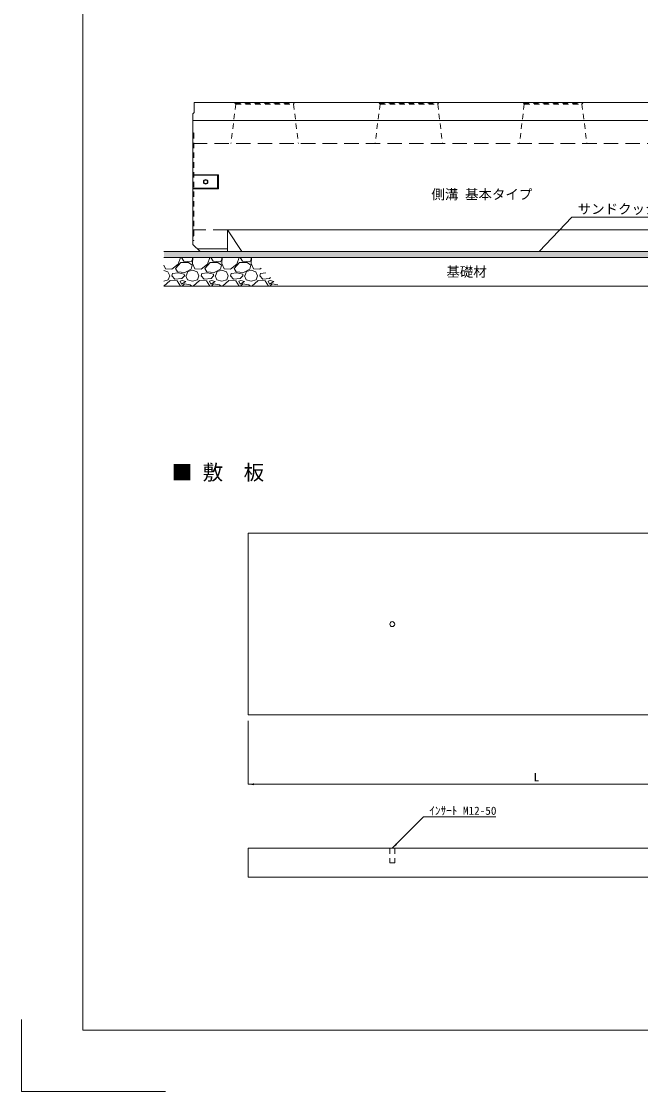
# Model space of a CAD drawing. Units: millimetres at full size, sheet at 1:25; details may follow other scales. Extents: x 18944 to 44294, y 17215 to 24678.
# Drawn here: x 18944 to 21091, y 17215 to 20925 of the extents above; entities that cross this region are included whole.
import ezdxf
from ezdxf.enums import TextEntityAlignment as Align

# ---------------------------------------------------------------- set-up
doc = ezdxf.new("R2010")
doc.units = ezdxf.units.MM
doc.header["$LTSCALE"] = 25
for name, pattern in [('USER1', [1.35, 0.75, -0.6]), ('USER2', [3, 2, -1]), ('USER3', [1.35, 0.75, -0.6])]:
    doc.linetypes.add(name, pattern=pattern)
for name, color, linetype, lineweight in [('0_2', 7, 'Continuous', 5), ('Defpoints_3', 8, 'Continuous', 0), ('インサート', 3, 'USER3', 5), ('ハッチング_基礎', 140, 'Continuous', 9), ('寸法線', 7, 'Continuous', 9), ('引出線', 4, 'Continuous', 9), ('排水孔', 30, 'USER1', 9), ('本体', 2, 'Continuous', 20), ('枠', 5, 'Continuous', 5), ('目地', 132, 'USER1', 5), ('舗装・基礎', 3, 'Continuous', 13)]:
    doc.layers.add(name, color=color, linetype=linetype, lineweight=lineweight)
doc.layers.add('ハッチング_モルタル', color=30, linetype='Continuous')
doc.layers.add('文字', color=41, linetype='Continuous')
doc.styles.add('ＭＳ ゴシック', font='')
doc.styles.get('ＭＳ ゴシック').set_extended_font_data('MS Gothic')

# ---------------------------------------------------------------- blocks, each defined once
blk = doc.blocks.new('filled_arrow')
at = {"color": 0, "linetype": 'Continuous', "lineweight": -2}
blk.add_solid([(7.5, 1.25), (0, 0), (7.5, -1.25)], dxfattribs=at)

msp = doc.modelspace()

# ---------------------------------------------------------------- hatches: boundary and pattern name
at = {"layer": 'ハッチング_モルタル'}
msp.add_hatch(color=256, dxfattribs=at).paths.add_polyline_path([(19438.54, 20127.13), (19438.54, 20107.13), (23634.54, 20107.13), (23634.54, 20127.13)])

# ---------------------------------------------------------------- linework, layer by layer
at = {"layer": 'Defpoints_3', "color": 7, "lineweight": 13}
for p in [(18944.34, 17465.23), (19444.34, 17215.23)]:
    msp.add_line(p, (18944.34, 17215.23), dxfattribs=at)
at = {"layer": 'インサート'}
for p, q in [((20221.42, 18058.73), (20221.42, 18008.73)), ((20238.42, 18058.73), (20238.42, 18008.73)), ((20221.42, 18008.73), (20238.42, 18008.73))]:
    msp.add_line(p, q, dxfattribs=at)
at = {"layer": 'インサート', "linetype": 'Continuous', "lineweight": 9}
for radius in [8, 6]:
    msp.add_circle((19583.04, 20369.13), radius, dxfattribs=at)
at = {"layer": 'インサート', "linetype": 'Continuous'}
msp.add_circle((20229.92, 18835.82), 8.5, dxfattribs=at)
at = {"layer": 'ハッチング_基礎'}
for p, q in [((19438.54, 20080.25), (19444.14, 20066.94)), ((19465.48, 20065.92), (19487.83, 20083.19)), ((19478.69, 20068.97), (19496.97, 20089.29)), ((19487.83, 20083.19), (19495.49, 20107.13)), ((19496.97, 20089.29), (19523.39, 20089.29)), ((19499.57, 20107.13), (19499.01, 20106.56)), ((19499.01, 20106.56), (19507.13, 20094.37)), ((19507.13, 20094.37), (19532.53, 20091.32)), ((19523.39, 20089.29), (19536.6, 20080.14)), ((19532.53, 20091.32), (19537.61, 20100.46)), ((19536.6, 20080.14), (19532.53, 20065.92)), ((19537.61, 20106.56), (19536.97, 20107.13)), ((19538.61, 20107.13), (19537.61, 20086.24)), ((19537.61, 20100.46), (19537.61, 20106.56)), ((19537.61, 20086.24), (19545.74, 20066.94)), ((19567.08, 20065.92), (19589.43, 20083.19)), ((19580.29, 20068.97), (19598.57, 20089.29)), ((19589.43, 20083.19), (19597.09, 20107.13)), ((19598.57, 20089.29), (19624.99, 20089.29)), ((19601.17, 20107.13), (19600.61, 20106.56)), ((19600.61, 20106.56), (19608.73, 20094.37)), ((19608.73, 20094.37), (19634.13, 20091.32)), ((19624.99, 20089.29), (19638.2, 20080.14)), ((19634.13, 20091.32), (19639.21, 20100.46)), ((19638.2, 20080.14), (19634.13, 20065.92)), ((19639.21, 20106.56), (19638.57, 20107.13)), ((19640.21, 20107.13), (19639.21, 20086.24)), ((19639.21, 20100.46), (19639.21, 20106.56)), ((19639.21, 20086.24), (19647.34, 20066.94)), ((19668.68, 20065.92), (19691.03, 20083.19)), ((19681.89, 20068.97), (19700.17, 20089.29)), ((19691.03, 20083.19), (19698.69, 20107.13)), ((19700.17, 20089.29), (19726.59, 20089.29)), ((19702.77, 20107.13), (19702.21, 20106.56)), ((19702.21, 20106.56), (19710.33, 20094.37)), ((19710.33, 20094.37), (19735.73, 20091.32)), ((19726.59, 20089.29), (19739.8, 20080.14)), ((19735.73, 20091.32), (19740.81, 20100.46)), ((19739.8, 20080.14), (19735.73, 20065.92)), ((19740.81, 20100.46), (19740.81, 20104.85)), ((19741.66, 20104), (19740.81, 20086.24)), ((19740.81, 20086.24), (19748.94, 20066.94)), ((19438.54, 20061.92), (19452.27, 20056.77)), ((19444.14, 20066.93), (19465.48, 20065.92)), ((19452.27, 20056.77), (19458.37, 20043.57)), ((19453.29, 20029.34), (19458.37, 20043.57)), ((19465.48, 20043.57), (19468.53, 20051.69)), ((19476.65, 20031.37), (19465.48, 20043.57)), ((19487.83, 20053.73), (19468.53, 20051.69)), ((19485.8, 20056.77), (19478.69, 20068.97)), ((19511.2, 20054.74), (19485.8, 20056.77)), ((19508.15, 20048.65), (19487.83, 20053.73)), ((19509.17, 20043.57), (19500.02, 20033.41)), ((19509.17, 20043.57), (19508.15, 20048.65)), ((19532.53, 20065.92), (19511.2, 20054.74)), ((19514.25, 20043.57), (19520.34, 20029.34)), ((19515.26, 20043.57), (19521.36, 20057.79)), ((19521.36, 20057.79), (19537.61, 20062.87)), ((19537.61, 20062.87), (19553.87, 20056.77)), ((19545.74, 20066.93), (19567.08, 20065.92)), ((19553.87, 20056.77), (19559.97, 20043.57)), ((19554.89, 20029.34), (19559.97, 20043.57)), ((19567.08, 20043.57), (19570.13, 20051.69)), ((19578.25, 20031.37), (19567.08, 20043.57)), ((19589.43, 20053.73), (19570.13, 20051.69)), ((19587.4, 20056.77), (19580.29, 20068.97)), ((19612.8, 20054.74), (19587.4, 20056.77)), ((19609.75, 20048.65), (19589.43, 20053.73)), ((19610.77, 20043.57), (19601.62, 20033.41)), ((19610.77, 20043.57), (19609.75, 20048.65)), ((19634.13, 20065.92), (19612.8, 20054.74)), ((19615.85, 20043.57), (19621.94, 20029.34)), ((19616.86, 20043.57), (19622.96, 20057.79)), ((19622.96, 20057.79), (19639.21, 20062.87)), ((19639.21, 20062.87), (19655.47, 20056.77)), ((19647.34, 20066.93), (19668.68, 20065.92)), ((19655.47, 20056.77), (19661.57, 20043.57)), ((19656.49, 20029.34), (19661.57, 20043.57)), ((19668.68, 20043.57), (19671.73, 20051.69)), ((19679.85, 20031.37), (19668.68, 20043.57)), ((19691.03, 20053.73), (19671.73, 20051.69)), ((19689, 20056.77), (19681.89, 20068.97)), ((19714.4, 20054.74), (19689, 20056.77)), ((19711.35, 20048.65), (19691.03, 20053.73)), ((19712.37, 20043.57), (19703.22, 20033.41)), ((19712.37, 20043.57), (19711.35, 20048.65)), ((19735.73, 20065.92), (19714.4, 20054.74)), ((19717.45, 20043.57), (19723.54, 20029.34)), ((19718.46, 20043.57), (19724.56, 20057.79)), ((19724.56, 20057.79), (19740.81, 20062.87)), ((19740.81, 20062.87), (19757.07, 20056.77)), ((19748.94, 20066.93), (19770.28, 20065.92)), ((19757.07, 20056.77), (19763.17, 20043.57)), ((19758.09, 20029.34), (19763.17, 20043.57)), ((19770.28, 20065.92), (19775.62, 20070.05)), ((19770.28, 20043.57), (19773.33, 20051.69)), ((19781.45, 20031.37), (19770.28, 20043.57)), ((19792, 20053.66), (19773.33, 20051.69)), ((19808.34, 20037.32), (19804.82, 20033.41)), ((19438.54, 20025.01), (19453.29, 20029.34)), ((19460.4, 20027.31), (19438.54, 20007.35)), ((19484.78, 20025.28), (19460.4, 20027.31)), ((19500.02, 20033.41), (19476.65, 20031.37)), ((19495.88, 20007.13), (19484.78, 20025.28)), ((19502.05, 20027.31), (19494.94, 20024.26)), ((19494.94, 20024.26), (19499.01, 20014.1)), ((19499.01, 20014.1), (19514.25, 20023.25)), ((19509.17, 20015.12), (19501.17, 20007.13)), ((19514.25, 20023.25), (19502.05, 20027.31)), ((19529.49, 20012.07), (19509.17, 20015.12)), ((19520.34, 20029.34), (19537.61, 20024.26)), ((19535.14, 20007.13), (19529.49, 20012.07)), ((19537.61, 20024.26), (19554.89, 20029.34)), ((19562, 20027.31), (19539.89, 20007.13)), ((19586.38, 20025.28), (19562, 20027.31)), ((19601.62, 20033.41), (19578.25, 20031.38)), ((19597.48, 20007.13), (19586.38, 20025.28)), ((19603.65, 20027.31), (19596.54, 20024.26)), ((19596.54, 20024.26), (19600.61, 20014.1)), ((19600.61, 20014.1), (19615.85, 20023.25)), ((19610.77, 20015.12), (19602.77, 20007.13)), ((19615.85, 20023.25), (19603.65, 20027.31)), ((19631.09, 20012.07), (19610.77, 20015.12)), ((19621.94, 20029.34), (19639.21, 20024.26)), ((19636.74, 20007.13), (19631.09, 20012.07)), ((19639.21, 20024.26), (19656.49, 20029.34)), ((19663.6, 20027.31), (19641.49, 20007.13)), ((19687.98, 20025.28), (19663.6, 20027.31)), ((19703.22, 20033.41), (19679.85, 20031.38)), ((19699.08, 20007.13), (19687.98, 20025.28)), ((19705.25, 20027.31), (19698.14, 20024.26)), ((19698.14, 20024.26), (19702.21, 20014.1)), ((19702.21, 20014.1), (19717.45, 20023.25)), ((19712.37, 20015.12), (19704.37, 20007.13)), ((19717.45, 20023.25), (19705.25, 20027.31)), ((19732.69, 20012.07), (19712.37, 20015.12)), ((19723.54, 20029.34), (19740.81, 20024.26)), ((19738.34, 20007.13), (19732.69, 20012.07)), ((19740.81, 20024.26), (19758.09, 20029.34)), ((19765.2, 20027.31), (19743.09, 20007.13)), ((19789.58, 20025.28), (19765.2, 20027.31)), ((19804.82, 20033.41), (19781.45, 20031.38)), ((19800.68, 20007.13), (19789.58, 20025.28)), ((19806.85, 20027.31), (19799.74, 20024.26)), ((19799.74, 20024.26), (19803.81, 20014.1)), ((19803.81, 20014.1), (19819.05, 20023.25)), ((19813.97, 20015.12), (19805.97, 20007.13)), ((19819.05, 20023.25), (19806.85, 20027.31)), ((19833.47, 20012.19), (19813.97, 20015.12))]:
    msp.add_line(p, q, dxfattribs=at)
at = {"layer": '寸法線'}
for p, q in [((19730.92, 18500.82), (19730.92, 18280.51)), ((19730.92, 18280.51), (21728.92, 18280.51))]:
    msp.add_line(p, q, dxfattribs=at)
msp.add_lwpolyline([(20229.93, 18058.73), (20338.39, 18167.19), (20588.79, 18167.19)], dxfattribs=at)
at = {"layer": '引出線', "lineweight": 13}
msp.add_lwpolyline([(20739.73, 20127.13), (20852.86, 20246.55), (21241.08, 20246.55)], dxfattribs=at)
at = {"layer": '排水孔'}
for p, q in [((19687.54, 20638.08), (19670.68, 20501.99)), ((19684.72, 20641.14), (19687.54, 20638.08)), ((19684.72, 20641.14), (19890.36, 20641.14)), ((19687.54, 20638.08), (19887.54, 20638.08)), ((19890.36, 20641.14), (19887.54, 20638.08)), ((19887.54, 20638.08), (19904.39, 20501.99)), ((20187.54, 20638.08), (20170.68, 20501.99)), ((20184.72, 20641.14), (20187.54, 20638.08)), ((20184.72, 20641.14), (20390.36, 20641.14)), ((20187.54, 20638.08), (20387.54, 20638.08)), ((20390.36, 20641.14), (20387.54, 20638.08)), ((20387.54, 20638.08), (20404.4, 20501.99)), ((20687.54, 20638.08), (20670.68, 20501.99)), ((20684.72, 20641.14), (20687.54, 20638.08)), ((20684.72, 20641.14), (20890.36, 20641.14)), ((20687.54, 20638.08), (20887.54, 20638.08)), ((20890.36, 20641.14), (20887.54, 20638.08)), ((20887.54, 20638.08), (20904.39, 20501.99))]:
    msp.add_line(p, q, dxfattribs=at)
at = {"layer": '本体'}
for p, q in [((19543.04, 20644.13), (21532.04, 20644.13)), ((19543.04, 20644.13), (19543.04, 20609.13)), ((19538.54, 20605.13), (19543.04, 20609.13)), ((19538.54, 20605.13), (19538.54, 20152.13)), ((19563.54, 20127.13), (19538.54, 20152.13)), ((19563.54, 20127.13), (21511.54, 20127.13)), ((19730.92, 19150.82), (19730.92, 18520.82)), ((19730.92, 19150.82), (21728.92, 19150.82)), ((19730.92, 18520.82), (21728.92, 18520.82)), ((19730.92, 18058.73), (19730.92, 17958.73)), ((19730.92, 18058.73), (21728.92, 18058.73)), ((19730.92, 17958.73), (21728.92, 17958.73))]:
    msp.add_line(p, q, dxfattribs=at)
at = {"layer": '本体', "lineweight": 9}
for p, q in [((19538.54, 20582.13), (21536.53, 20582.13)), ((19658.54, 20202.13), (19708.54, 20127.13))]:
    msp.add_line(p, q, dxfattribs=at)
at = {"layer": '本体', "linetype": 'USER2', "lineweight": 9}
for p, q in [((19538.54, 20502.13), (21536.53, 20502.13)), ((19658.54, 20202.13), (19538.54, 20202.13))]:
    msp.add_line(p, q, dxfattribs=at)
at = {"layer": '本体', "lineweight": 5}
for p, q in [((19538.54, 20393.63), (19627.54, 20393.63)), ((19538.54, 20391.63), (19623.54, 20391.63)), ((19627.54, 20393.63), (19623.54, 20391.63)), ((19623.54, 20391.63), (19623.54, 20346.63)), ((19627.54, 20393.63), (19627.54, 20344.63)), ((19623.54, 20346.63), (19538.54, 20346.63)), ((19627.54, 20344.63), (19538.54, 20344.63)), ((19627.54, 20344.63), (19623.54, 20346.63)), ((19553.54, 20137.13), (19658.54, 20137.13))]:
    msp.add_line(p, q, dxfattribs=at)
at = {"layer": '本体', "lineweight": 15}
for q in [(21416.54, 20202.13), (19658.54, 20127.13)]:
    msp.add_line((19658.54, 20202.13), q, dxfattribs=at)
at = {"layer": '枠', "lineweight": 20}
for p, q in [((19156.84, 24427.73), (19156.84, 17427.73)), ((19156.84, 17427.73), (23981.84, 17427.73))]:
    msp.add_line(p, q, dxfattribs=at)
at = {"layer": '目地'}
for p, q in [((19538.54, 20539.99), (19541.74, 20537.98)), ((19538.54, 20521.98), (19541.74, 20523.99)), ((19541.74, 20537.98), (19541.74, 20165.99)), ((19538.54, 20182.13), (19541.74, 20180.12)), ((19538.54, 20164.13), (19541.74, 20166.13))]:
    msp.add_line(p, q, dxfattribs=at)
at = {"layer": '舗装・基礎'}
for p, q in [((19438.54, 20127.13), (23634.54, 20127.13)), ((19438.54, 20107.13), (23634.54, 20107.13)), ((19438.54, 20007.13), (23634.54, 20007.13))]:
    msp.add_line(p, q, dxfattribs=at)

# ---------------------------------------------------------------- block references
at = {"layer": '寸法線', "xscale": 2.67, "yscale": 2.67}
msp.add_blockref('filled_arrow', (19730.92, 18280.51), dxfattribs=at)
at = {"layer": '寸法線', "xscale": 2.67, "yscale": 2.67, "rotation": 45}
msp.add_blockref('filled_arrow', (20229.93, 18058.73), dxfattribs=at)
at = {"layer": '引出線', "lineweight": 13, "xscale": 0.133, "yscale": 0.133, "rotation": 46.6}
msp.add_blockref('filled_arrow', (20739.73, 20127.13), dxfattribs=at)

# ---------------------------------------------------------------- texts
at = {"layer": '0_2', "style": 'ＭＳ ゴシック'}
msp.add_text('■ 敷\u3000板', height=52.22, dxfattribs=at).set_placement((19465.52, 19319.93), align=Align.BOTTOM_LEFT)
at = {"layer": '寸法線', "style": 'ＭＳ ゴシック'}
msp.add_text('L', height=28.48, dxfattribs=at).set_placement((20729.92, 18305.51), align=Align.MIDDLE_CENTER)
msp.add_text('ｲﾝｻｰﾄ M12-50', height=28.48, dxfattribs=at).set_placement((20358.39, 18203.19), align=Align.TOP_LEFT)
at = {"layer": '引出線', "style": 'ＭＳ ゴシック'}
msp.add_text('サンドクッション', height=34.18, dxfattribs=at).set_placement((20872.86, 20291.95), align=Align.TOP_LEFT)
at = {"layer": '文字', "style": 'ＭＳ ゴシック'}
for s, p in [('側溝 基本タイプ', (20540.54, 20325.5)), ('基礎材', (20487.54, 20057.13))]:
    msp.add_text(s, height=34.18, dxfattribs=at).set_placement(p, align=Align.MIDDLE_CENTER)

doc.saveas('drawing.dxf')
